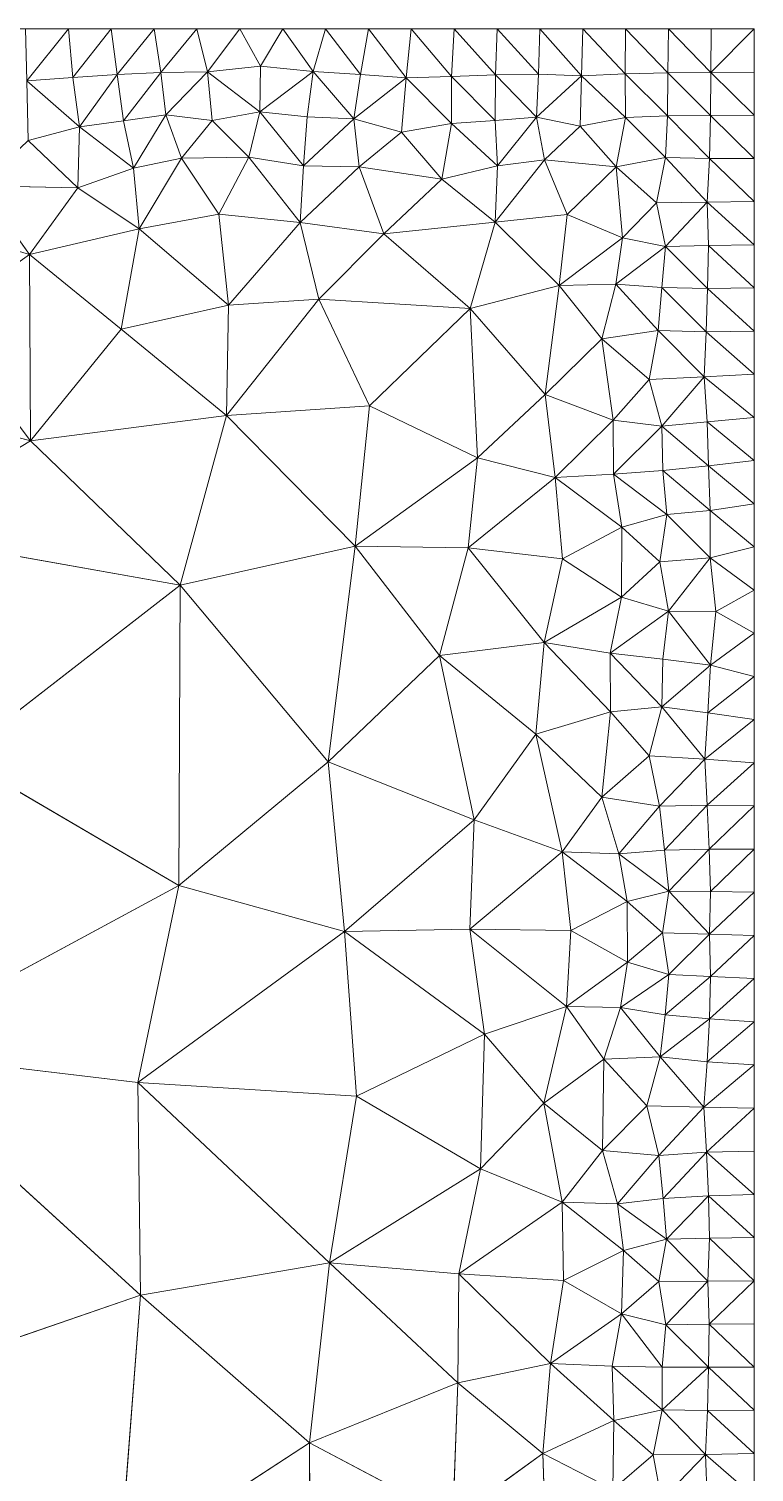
# Model space of a CAD drawing. Header units: metres. Extents: x 0 to 8, y 0 to 4.
# Drawn here: x 7.495 to 8, y 2.994 to 4 of the extents above; entities that cross this region are included whole.
import ezdxf

# ---------------------------------------------------------------- set-up
doc = ezdxf.new("R2010")
doc.units = ezdxf.units.M
doc.header["$MEASUREMENT"] = 0
doc.layers.add('losas-1', color=7, linetype='Continuous', lineweight=0)

msp = doc.modelspace()

# ---------------------------------------------------------------- linework, layer by layer
at = {"layer": 'losas-1'}
for p, q in [((8, 4), (6, 4)), ((7.4935, 3.9639), (7.5224, 4)), ((7.5224, 4), (7.5255, 3.9662)), ((7.5255, 3.9662), (7.5522, 4)), ((7.5522, 4), (7.5562, 3.9681)), ((7.5562, 3.9681), (7.5821, 4)), ((7.5821, 4), (7.5868, 3.9696)), ((7.5868, 3.9696), (7.6119, 4)), ((7.6119, 4), (7.6192, 3.97)), ((7.6192, 3.97), (7.6418, 4)), ((7.6418, 4), (7.6562, 3.974)), ((7.6716, 4), (7.6562, 3.974)), ((7.6716, 4), (7.6929, 3.9702)), ((7.7015, 4), (7.6929, 3.9702)), ((7.7257, 3.9683), (7.7015, 4)), ((7.7313, 4), (7.7257, 3.9683)), ((7.7576, 3.9658), (7.7313, 4)), ((7.7612, 4), (7.7576, 3.9658)), ((7.7893, 3.9669), (7.7612, 4)), ((7.791, 4), (7.7893, 3.9669)), ((7.8198, 3.9679), (7.791, 4)), ((7.8209, 4), (7.8198, 3.9679)), ((7.8497, 3.9684), (7.8209, 4)), ((7.8507, 4), (7.8497, 3.9684)), ((7.8798, 3.9673), (7.8507, 4)), ((7.8806, 4), (7.8798, 3.9673)), ((7.9102, 3.9687), (7.8806, 4)), ((7.9104, 4), (7.9102, 3.9687)), ((7.94, 3.9694), (7.9104, 4)), ((7.9403, 4), (7.94, 3.9694)), ((7.9699, 3.9697), (7.9403, 4)), ((7.9699, 3.9697), (8, 4)), ((7.9701, 4), (7.9699, 3.9697)), ((8, 0), (8, 4)), ((7.6192, 3.97), (7.6562, 3.974)), ((7.6558, 3.9421), (7.6562, 3.974)), ((7.6562, 3.974), (7.6929, 3.9702)), ((7.4935, 3.9639), (7.5255, 3.9662)), ((7.4935, 3.9639), (7.5301, 3.9318)), ((7.5255, 3.9662), (7.5562, 3.9681)), ((7.5301, 3.9318), (7.5255, 3.9662)), ((7.5562, 3.9681), (7.5301, 3.9318)), ((7.5562, 3.9681), (7.5868, 3.9696)), ((7.5608, 3.936), (7.5562, 3.9681)), ((7.5868, 3.9696), (7.5608, 3.936)), ((7.5868, 3.9696), (7.6192, 3.97)), ((7.5903, 3.94), (7.5868, 3.9696)), ((7.6192, 3.97), (7.5903, 3.94)), ((7.6225, 3.9361), (7.6192, 3.97)), ((7.6192, 3.97), (7.6558, 3.9421)), ((7.6929, 3.9702), (7.6558, 3.9421)), ((7.6887, 3.9386), (7.6929, 3.9702)), ((7.6929, 3.9702), (7.7257, 3.9683)), ((7.6929, 3.9702), (7.7212, 3.9373)), ((7.7212, 3.9373), (7.7257, 3.9683)), ((7.7576, 3.9658), (7.7212, 3.9373)), ((7.7257, 3.9683), (7.7576, 3.9658)), ((7.7544, 3.928), (7.7576, 3.9658)), ((7.7576, 3.9658), (7.7893, 3.9669)), ((7.7576, 3.9658), (7.7891, 3.934)), ((7.7891, 3.934), (7.7893, 3.9669)), ((7.7893, 3.9669), (7.8198, 3.9679)), ((7.7893, 3.9669), (7.8196, 3.9362)), ((7.8196, 3.9362), (7.8198, 3.9679)), ((7.8198, 3.9679), (7.8497, 3.9684)), ((7.8198, 3.9679), (7.8484, 3.9385)), ((7.8484, 3.9385), (7.8497, 3.9684)), ((7.8798, 3.9673), (7.8484, 3.9385)), ((7.8497, 3.9684), (7.8798, 3.9673)), ((7.8789, 3.9322), (7.8798, 3.9673)), ((7.8798, 3.9673), (7.9102, 3.9687)), ((7.8798, 3.9673), (7.9105, 3.9382)), ((7.9102, 3.9687), (7.94, 3.9694)), ((7.9105, 3.9382), (7.9102, 3.9687)), ((7.9102, 3.9687), (7.9396, 3.9394)), ((7.9396, 3.9394), (7.94, 3.9694)), ((7.94, 3.9694), (7.9699, 3.9697)), ((7.94, 3.9694), (7.9696, 3.9396)), ((7.9699, 3.9697), (7.9696, 3.9396)), ((8, 3.9699), (7.9699, 3.9697)), ((7.9699, 3.9697), (8, 3.9398)), ((7.6558, 3.9421), (7.6225, 3.9361)), ((7.648, 3.9106), (7.6558, 3.9421)), ((7.6558, 3.9421), (7.686, 3.9045)), ((7.6887, 3.9386), (7.6558, 3.9421)), ((7.5301, 3.9318), (7.4944, 3.9223)), ((7.5301, 3.9318), (7.529, 3.8893)), ((7.5608, 3.936), (7.5301, 3.9318)), ((7.5301, 3.9318), (7.5678, 3.9029)), ((7.5903, 3.94), (7.5608, 3.936)), ((7.5678, 3.9029), (7.5608, 3.936)), ((7.5903, 3.94), (7.5678, 3.9029)), ((7.6012, 3.9099), (7.5903, 3.94)), ((7.6225, 3.9361), (7.5903, 3.94)), ((7.6225, 3.9361), (7.6012, 3.9099)), ((7.648, 3.9106), (7.6225, 3.9361)), ((7.686, 3.9045), (7.6887, 3.9386)), ((7.7212, 3.9373), (7.686, 3.9045)), ((7.7212, 3.9373), (7.6887, 3.9386)), ((7.7248, 3.9039), (7.7212, 3.9373)), ((7.7544, 3.928), (7.7212, 3.9373)), ((7.7891, 3.934), (7.7544, 3.928)), ((7.7891, 3.934), (7.7825, 3.8952)), ((7.8196, 3.9362), (7.7891, 3.934)), ((7.7891, 3.934), (7.8213, 3.9045)), ((7.8484, 3.9385), (7.8196, 3.9362)), ((7.8213, 3.9045), (7.8196, 3.9362)), ((7.8484, 3.9385), (7.8213, 3.9045)), ((7.854, 3.9088), (7.8484, 3.9385)), ((7.8789, 3.9322), (7.8484, 3.9385)), ((7.8789, 3.9322), (7.854, 3.9088)), ((7.9105, 3.9382), (7.8789, 3.9322)), ((7.9039, 3.9039), (7.8789, 3.9322)), ((7.9105, 3.9382), (7.9039, 3.9039)), ((7.9396, 3.9394), (7.9105, 3.9382)), ((7.9105, 3.9382), (7.9382, 3.9103)), ((7.9382, 3.9103), (7.9396, 3.9394)), ((7.9696, 3.9396), (7.9396, 3.9394)), ((7.9396, 3.9394), (7.9688, 3.9097)), ((7.9696, 3.9396), (7.9688, 3.9097)), ((8, 3.9398), (7.9696, 3.9396)), ((7.9696, 3.9396), (8, 3.9098)), ((7.529, 3.8893), (7.4944, 3.9223)), ((7.7544, 3.928), (7.7248, 3.9039)), ((7.7825, 3.8952), (7.7544, 3.928)), ((7.5678, 3.9029), (7.529, 3.8893)), ((7.6012, 3.9099), (7.5678, 3.9029)), ((7.5678, 3.9029), (7.5716, 3.8606)), ((7.6012, 3.9099), (7.5716, 3.8606)), ((7.6012, 3.9099), (7.648, 3.9106)), ((7.6272, 3.8708), (7.6012, 3.9099)), ((7.648, 3.9106), (7.6272, 3.8708)), ((7.6837, 3.865), (7.648, 3.9106)), ((7.686, 3.9045), (7.648, 3.9106)), ((7.6837, 3.865), (7.686, 3.9045)), ((7.7248, 3.9039), (7.6837, 3.865)), ((7.7248, 3.9039), (7.686, 3.9045)), ((7.7421, 3.8572), (7.7248, 3.9039)), ((7.7248, 3.9039), (7.7825, 3.8952)), ((7.8213, 3.9045), (7.7825, 3.8952)), ((7.854, 3.9088), (7.8196, 3.8654)), ((7.8213, 3.9045), (7.8196, 3.8654)), ((7.854, 3.9088), (7.8213, 3.9045)), ((7.8698, 3.8706), (7.854, 3.9088)), ((7.854, 3.9088), (7.9039, 3.9039)), ((7.9039, 3.9039), (7.8698, 3.8706)), ((7.9039, 3.9039), (7.9382, 3.9103)), ((7.9321, 3.8788), (7.9039, 3.9039)), ((7.9039, 3.9039), (7.9083, 3.8543)), ((7.9382, 3.9103), (7.9321, 3.8788)), ((7.9382, 3.9103), (7.9673, 3.8792)), ((7.9688, 3.9097), (7.9382, 3.9103)), ((7.9688, 3.9097), (7.9673, 3.8792)), ((8, 3.9098), (7.9688, 3.9097)), ((7.9688, 3.9097), (8, 3.8797)), ((7.7825, 3.8952), (7.7421, 3.8572)), ((7.8196, 3.8654), (7.7825, 3.8952)), ((7.4952, 3.8427), (7.461, 3.8907)), ((7.461, 3.8907), (7.529, 3.8893)), ((7.529, 3.8893), (7.4952, 3.8427)), ((7.5716, 3.8606), (7.529, 3.8893)), ((7.9321, 3.8788), (7.9083, 3.8543)), ((7.9673, 3.8792), (7.9321, 3.8788)), ((7.9382, 3.8483), (7.9321, 3.8788)), ((7.9673, 3.8792), (7.9382, 3.8483)), ((8, 3.8797), (7.9673, 3.8792)), ((7.9673, 3.8792), (8, 3.8496)), ((7.9673, 3.8792), (7.9683, 3.849)), ((7.4952, 3.8427), (7.4203, 3.865)), ((7.6272, 3.8708), (7.5716, 3.8606)), ((7.6339, 3.8074), (7.6272, 3.8708)), ((7.6837, 3.865), (7.6272, 3.8708)), ((7.6837, 3.865), (7.6339, 3.8074)), ((7.6968, 3.8117), (7.6837, 3.865)), ((7.7421, 3.8572), (7.6837, 3.865)), ((7.8196, 3.8654), (7.7421, 3.8572)), ((7.8196, 3.8654), (7.8022, 3.8051)), ((7.8698, 3.8706), (7.8196, 3.8654)), ((7.8196, 3.8654), (7.8641, 3.8211)), ((7.8641, 3.8211), (7.8698, 3.8706)), ((7.9083, 3.8543), (7.8698, 3.8706)), ((7.5716, 3.8606), (7.4952, 3.8427)), ((7.5716, 3.8606), (7.5592, 3.7908)), ((7.5716, 3.8606), (7.6339, 3.8074)), ((7.7421, 3.8572), (7.6968, 3.8117)), ((7.8022, 3.8051), (7.7421, 3.8572)), ((7.9083, 3.8543), (7.8641, 3.8211)), ((7.9036, 3.8222), (7.9083, 3.8543)), ((7.9382, 3.8483), (7.9083, 3.8543)), ((7.4952, 3.8427), (7.432, 3.7978)), ((7.5592, 3.7908), (7.4952, 3.8427)), ((7.4952, 3.8427), (7.4959, 3.7129)), ((7.9382, 3.8483), (7.9036, 3.8222)), ((7.9357, 3.8197), (7.9382, 3.8483)), ((7.9683, 3.849), (7.9382, 3.8483)), ((7.9382, 3.8483), (7.9676, 3.8192)), ((7.9683, 3.849), (7.9676, 3.8192)), ((8, 3.8496), (7.9683, 3.849)), ((7.9683, 3.849), (8, 3.8195)), ((7.8022, 3.8051), (7.8641, 3.8211)), ((7.8641, 3.8211), (7.8545, 3.7452)), ((7.9036, 3.8222), (7.8641, 3.8211)), ((7.8938, 3.784), (7.8641, 3.8211)), ((7.8938, 3.784), (7.9036, 3.8222)), ((7.9036, 3.8222), (7.9332, 3.7898)), ((7.9357, 3.8197), (7.9036, 3.8222)), ((7.6968, 3.8117), (7.6325, 3.7307)), ((7.6339, 3.8074), (7.6968, 3.8117)), ((7.7321, 3.7374), (7.6968, 3.8117)), ((7.6968, 3.8117), (7.8022, 3.8051)), ((7.9332, 3.7898), (7.9357, 3.8197)), ((7.9357, 3.8197), (7.9665, 3.7889)), ((7.9676, 3.8192), (7.9357, 3.8197)), ((7.9676, 3.8192), (7.9665, 3.7889)), ((8, 3.8195), (7.9676, 3.8192)), ((7.9676, 3.8192), (8, 3.7895)), ((7.5592, 3.7908), (7.6339, 3.8074)), ((7.6339, 3.8074), (7.6325, 3.7307)), ((7.8022, 3.8051), (7.7321, 3.7374)), ((7.8545, 3.7452), (7.8022, 3.8051)), ((7.8022, 3.8051), (7.8072, 3.7012)), ((7.4959, 3.7129), (7.432, 3.7978)), ((7.5592, 3.7908), (7.4959, 3.7129)), ((7.6325, 3.7307), (7.5592, 3.7908)), ((7.8938, 3.784), (7.8545, 3.7452)), ((7.9332, 3.7898), (7.8938, 3.784)), ((7.9268, 3.7557), (7.8938, 3.784)), ((7.8938, 3.784), (7.9019, 3.7275)), ((7.9332, 3.7898), (7.9268, 3.7557)), ((7.9332, 3.7898), (7.9652, 3.7575)), ((7.9665, 3.7889), (7.9332, 3.7898)), ((7.9665, 3.7889), (7.9652, 3.7575)), ((8, 3.7895), (7.9665, 3.7889)), ((7.9665, 3.7889), (8, 3.7594)), ((7.9268, 3.7557), (7.9019, 3.7275)), ((7.9652, 3.7575), (7.9268, 3.7557)), ((7.9356, 3.7232), (7.9268, 3.7557)), ((7.9652, 3.7575), (7.9356, 3.7232)), ((8, 3.7594), (7.9652, 3.7575)), ((7.9652, 3.7575), (8, 3.7293)), ((7.9652, 3.7575), (7.9673, 3.7263)), ((7.4959, 3.7129), (7.3586, 3.7501)), ((7.8545, 3.7452), (7.8072, 3.7012)), ((7.8614, 3.6874), (7.8545, 3.7452)), ((7.9019, 3.7275), (7.8545, 3.7452)), ((7.6325, 3.7307), (7.4959, 3.7129)), ((7.6325, 3.7307), (7.6002, 3.6125)), ((7.7321, 3.7374), (7.6325, 3.7307)), ((7.6325, 3.7307), (7.7222, 3.6395)), ((7.7222, 3.6395), (7.7321, 3.7374)), ((7.8072, 3.7012), (7.7321, 3.7374)), ((7.9019, 3.7275), (7.8614, 3.6874)), ((7.902, 3.6897), (7.9019, 3.7275)), ((7.9356, 3.7232), (7.9019, 3.7275)), ((7.9356, 3.7232), (7.902, 3.6897)), ((7.9673, 3.7263), (7.9356, 3.7232)), ((7.9363, 3.6923), (7.9356, 3.7232)), ((7.9356, 3.7232), (7.9683, 3.6955)), ((8, 3.7293), (7.9673, 3.7263)), ((7.9673, 3.7263), (8, 3.6992)), ((7.9673, 3.7263), (7.9683, 3.6955)), ((7.4959, 3.7129), (7.3915, 3.6495)), ((7.6002, 3.6125), (7.4959, 3.7129)), ((7.8072, 3.7012), (7.7222, 3.6395)), ((7.8009, 3.6385), (7.8072, 3.7012)), ((7.8614, 3.6874), (7.8072, 3.7012)), ((7.9363, 3.6923), (7.902, 3.6897)), ((7.9683, 3.6955), (7.9363, 3.6923)), ((7.9392, 3.6617), (7.9363, 3.6923)), ((7.9363, 3.6923), (7.9693, 3.6644)), ((8, 3.6992), (7.9683, 3.6955)), ((7.9683, 3.6955), (8, 3.6692)), ((7.9683, 3.6955), (7.9693, 3.6644)), ((7.8614, 3.6874), (7.8009, 3.6385)), ((7.902, 3.6897), (7.8614, 3.6874)), ((7.8665, 3.6307), (7.8614, 3.6874)), ((7.9078, 3.6529), (7.8614, 3.6874)), ((7.9078, 3.6529), (7.902, 3.6897)), ((7.902, 3.6897), (7.9392, 3.6617)), ((7.9392, 3.6617), (7.9078, 3.6529)), ((7.9344, 3.6288), (7.9392, 3.6617)), ((7.9693, 3.6644), (7.9392, 3.6617)), ((7.9392, 3.6617), (7.9694, 3.6315)), ((8, 3.6692), (7.9693, 3.6644)), ((7.9693, 3.6644), (8, 3.6391)), ((7.9693, 3.6644), (7.9694, 3.6315)), ((7.9078, 3.6529), (7.8665, 3.6307)), ((7.9078, 3.6529), (7.9075, 3.604)), ((7.9344, 3.6288), (7.9078, 3.6529)), ((7.3915, 3.6495), (7.6002, 3.6125)), ((7.6002, 3.6125), (7.7222, 3.6395)), ((7.7222, 3.6395), (7.7032, 3.4893)), ((7.7809, 3.5635), (7.7222, 3.6395)), ((7.8009, 3.6385), (7.7222, 3.6395)), ((7.7809, 3.5635), (7.8009, 3.6385)), ((7.8009, 3.6385), (7.8538, 3.5725)), ((7.8665, 3.6307), (7.8009, 3.6385)), ((7.8538, 3.5725), (7.8665, 3.6307)), ((7.9075, 3.604), (7.8665, 3.6307)), ((7.9694, 3.6315), (7.9344, 3.6288)), ((7.9694, 3.6315), (7.9403, 3.5944)), ((8, 3.6391), (7.9694, 3.6315)), ((7.9694, 3.6315), (8, 3.609)), ((7.9694, 3.6315), (7.9734, 3.594)), ((7.9344, 3.6288), (7.9075, 3.604)), ((7.9403, 3.5944), (7.9344, 3.6288)), ((7.6002, 3.6125), (7.4461, 3.4929)), ((7.6002, 3.6125), (7.5993, 3.4033)), ((7.7032, 3.4893), (7.6002, 3.6125)), ((7.9075, 3.604), (7.8538, 3.5725)), ((7.8997, 3.5651), (7.9075, 3.604)), ((7.9403, 3.5944), (7.9075, 3.604)), ((8, 3.609), (7.9734, 3.594)), ((7.9403, 3.5944), (7.8997, 3.5651)), ((7.9365, 3.5608), (7.9403, 3.5944)), ((7.9403, 3.5944), (7.9696, 3.5567)), ((7.9734, 3.594), (7.9403, 3.5944)), ((7.9734, 3.594), (7.9696, 3.5567)), ((8, 3.5789), (7.9734, 3.594)), ((7.8538, 3.5725), (7.7809, 3.5635)), ((7.8538, 3.5725), (7.8479, 3.5086)), ((7.8999, 3.5242), (7.8538, 3.5725)), ((7.8997, 3.5651), (7.8538, 3.5725)), ((8, 3.5789), (7.9696, 3.5567)), ((7.7809, 3.5635), (7.7032, 3.4893)), ((7.8479, 3.5086), (7.7809, 3.5635)), ((7.7809, 3.5635), (7.8051, 3.449)), ((7.8999, 3.5242), (7.8997, 3.5651)), ((7.8997, 3.5651), (7.9357, 3.5276)), ((7.9365, 3.5608), (7.8997, 3.5651)), ((7.9357, 3.5276), (7.9365, 3.5608)), ((7.9696, 3.5567), (7.9365, 3.5608)), ((7.9696, 3.5567), (7.9357, 3.5276)), ((7.9696, 3.5567), (7.9678, 3.5235)), ((8, 3.5489), (7.9696, 3.5567)), ((7.9678, 3.5235), (8, 3.5489)), ((7.8999, 3.5242), (7.8479, 3.5086)), ((7.8999, 3.5242), (7.8938, 3.4648)), ((7.9357, 3.5276), (7.8999, 3.5242)), ((7.9268, 3.4935), (7.8999, 3.5242)), ((7.9268, 3.4935), (7.9357, 3.5276)), ((7.9357, 3.5276), (7.9656, 3.4912)), ((7.9678, 3.5235), (7.9357, 3.5276)), ((7.9678, 3.5235), (7.9656, 3.4912)), ((8, 3.5188), (7.9678, 3.5235)), ((7.9656, 3.4912), (8, 3.5188)), ((7.8479, 3.5086), (7.8051, 3.449)), ((7.8664, 3.4266), (7.8479, 3.5086)), ((7.8938, 3.4648), (7.8479, 3.5086)), ((7.5993, 3.4033), (7.4461, 3.4929)), ((7.7032, 3.4893), (7.5993, 3.4033)), ((7.7146, 3.3711), (7.7032, 3.4893)), ((7.8051, 3.449), (7.7032, 3.4893)), ((7.9268, 3.4935), (7.8938, 3.4648)), ((7.934, 3.4584), (7.9268, 3.4935)), ((7.9656, 3.4912), (7.9268, 3.4935)), ((7.9656, 3.4912), (7.934, 3.4584)), ((8, 3.4887), (7.9656, 3.4912)), ((7.9656, 3.4912), (7.9672, 3.4592)), ((7.9672, 3.4592), (8, 3.4887)), ((7.8664, 3.4266), (7.8938, 3.4648)), ((7.9058, 3.4253), (7.8938, 3.4648)), ((7.934, 3.4584), (7.8938, 3.4648)), ((7.9672, 3.4592), (7.934, 3.4584)), ((7.9672, 3.4592), (7.9375, 3.4279)), ((8, 3.4586), (7.9672, 3.4592)), ((7.9672, 3.4592), (7.9686, 3.4286)), ((7.8051, 3.449), (7.7146, 3.3711)), ((7.8051, 3.449), (7.8019, 3.3728)), ((7.8664, 3.4266), (7.8051, 3.449)), ((7.934, 3.4584), (7.9058, 3.4253)), ((7.9375, 3.4279), (7.934, 3.4584)), ((7.9686, 3.4286), (8, 3.4586)), ((7.8664, 3.4266), (7.8019, 3.3728)), ((7.8723, 3.3719), (7.8664, 3.4266)), ((7.9115, 3.392), (7.8664, 3.4266)), ((7.9058, 3.4253), (7.8664, 3.4266)), ((7.9375, 3.4279), (7.9058, 3.4253)), ((7.9115, 3.392), (7.9058, 3.4253)), ((7.9058, 3.4253), (7.9406, 3.3993)), ((7.9686, 3.4286), (7.9375, 3.4279)), ((7.9406, 3.3993), (7.9375, 3.4279)), ((7.9686, 3.4286), (7.9406, 3.3993)), ((8, 3.4286), (7.9686, 3.4286)), ((7.9686, 3.4286), (7.9696, 3.3989)), ((7.9696, 3.3989), (8, 3.4286)), ((7.5993, 3.4033), (7.386, 3.2881)), ((7.5993, 3.4033), (7.5707, 3.2659)), ((7.7146, 3.3711), (7.5993, 3.4033)), ((7.9406, 3.3993), (7.9115, 3.392)), ((7.9361, 3.3702), (7.9406, 3.3993)), ((7.9406, 3.3993), (7.9689, 3.3693)), ((7.9696, 3.3989), (7.9406, 3.3993)), ((7.9696, 3.3989), (7.9689, 3.3693)), ((8, 3.3985), (7.9696, 3.3989)), ((7.9115, 3.392), (7.8723, 3.3719)), ((7.9361, 3.3702), (7.9115, 3.392)), ((7.9115, 3.392), (7.9118, 3.3498)), ((7.9689, 3.3693), (8, 3.3985)), ((7.7146, 3.3711), (7.5707, 3.2659)), ((7.8019, 3.3728), (7.7146, 3.3711)), ((7.7231, 3.2565), (7.7146, 3.3711)), ((7.8121, 3.2997), (7.7146, 3.3711)), ((7.8019, 3.3728), (7.8692, 3.3189)), ((7.8723, 3.3719), (7.8019, 3.3728)), ((7.8019, 3.3728), (7.8121, 3.2997)), ((7.8692, 3.3189), (7.8723, 3.3719)), ((7.9118, 3.3498), (7.8723, 3.3719)), ((7.9361, 3.3702), (7.9118, 3.3498)), ((7.9407, 3.3411), (7.9361, 3.3702)), ((7.9689, 3.3693), (7.9361, 3.3702)), ((7.9689, 3.3693), (7.9407, 3.3411)), ((8, 3.3684), (7.9689, 3.3693)), ((7.9689, 3.3693), (7.9697, 3.3397)), ((7.9697, 3.3397), (8, 3.3684)), ((7.9118, 3.3498), (7.8692, 3.3189)), ((7.907, 3.3182), (7.9118, 3.3498)), ((7.9407, 3.3411), (7.9118, 3.3498)), ((7.9407, 3.3411), (7.907, 3.3182)), ((7.938, 3.3132), (7.9407, 3.3411)), ((7.9697, 3.3397), (7.938, 3.3132)), ((7.9697, 3.3397), (7.9407, 3.3411)), ((7.9697, 3.3397), (7.9688, 3.3103)), ((7.9688, 3.3103), (8, 3.3383)), ((8, 3.3383), (7.9697, 3.3397)), ((7.8121, 3.2997), (7.8692, 3.3189)), ((7.8692, 3.3189), (7.8535, 3.2515)), ((7.8954, 3.2821), (7.8692, 3.3189)), ((7.907, 3.3182), (7.8692, 3.3189)), ((7.907, 3.3182), (7.8954, 3.2821)), ((7.907, 3.3182), (7.9345, 3.2838)), ((7.938, 3.3132), (7.907, 3.3182)), ((7.9345, 3.2838), (7.938, 3.3132)), ((7.9688, 3.3103), (7.9345, 3.2838)), ((7.9688, 3.3103), (7.938, 3.3132)), ((7.9688, 3.3103), (7.9672, 3.2803)), ((7.9672, 3.2803), (8, 3.3083)), ((8, 3.3083), (7.9688, 3.3103)), ((7.8121, 3.2997), (7.7231, 3.2565)), ((7.8121, 3.2997), (7.8095, 3.2057)), ((7.8535, 3.2515), (7.8121, 3.2997)), ((7.5725, 3.1178), (7.386, 3.2881)), ((7.5707, 3.2659), (7.386, 3.2881)), ((7.8954, 3.2821), (7.8535, 3.2515)), ((7.8954, 3.2821), (7.8943, 3.2185)), ((7.8954, 3.2821), (7.9345, 3.2838)), ((7.9253, 3.2497), (7.8954, 3.2821)), ((7.9345, 3.2838), (7.9253, 3.2497)), ((7.9345, 3.2838), (7.965, 3.2488)), ((7.9672, 3.2803), (7.9345, 3.2838)), ((7.9672, 3.2803), (7.965, 3.2488)), ((7.965, 3.2488), (8, 3.2782)), ((8, 3.2782), (7.9672, 3.2803)), ((7.5707, 3.2659), (7.7042, 3.1404)), ((7.7231, 3.2565), (7.5707, 3.2659)), ((7.5707, 3.2659), (7.5725, 3.1178)), ((7.7042, 3.1404), (7.7231, 3.2565)), ((7.8095, 3.2057), (7.7231, 3.2565)), ((7.8535, 3.2515), (7.8095, 3.2057)), ((7.8663, 3.1826), (7.8535, 3.2515)), ((7.8943, 3.2185), (7.8535, 3.2515)), ((7.9253, 3.2497), (7.8943, 3.2185)), ((7.965, 3.2488), (7.9253, 3.2497)), ((7.9253, 3.2497), (7.9337, 3.2151)), ((7.965, 3.2488), (7.9337, 3.2151)), ((7.9668, 3.2173), (7.965, 3.2488)), ((8, 3.2481), (7.965, 3.2488)), ((7.9668, 3.2173), (8, 3.2481)), ((7.8663, 3.1826), (7.8943, 3.2185)), ((7.9337, 3.2151), (7.8943, 3.2185)), ((7.8943, 3.2185), (7.9049, 3.1814)), ((8, 3.218), (7.9668, 3.2173)), ((7.9337, 3.2151), (7.9049, 3.1814)), ((7.9668, 3.2173), (7.9337, 3.2151)), ((7.9367, 3.1852), (7.9337, 3.2151)), ((7.9668, 3.2173), (7.9367, 3.1852)), ((7.9682, 3.187), (7.9668, 3.2173)), ((7.9668, 3.2173), (8, 3.188)), ((7.8095, 3.2057), (7.7042, 3.1404)), ((7.8095, 3.2057), (7.7943, 3.1327)), ((7.8663, 3.1826), (7.8095, 3.2057)), ((8, 3.188), (7.9682, 3.187)), ((7.8663, 3.1826), (7.7943, 3.1327)), ((7.8672, 3.1279), (7.8663, 3.1826)), ((7.9089, 3.149), (7.8663, 3.1826)), ((7.9049, 3.1814), (7.8663, 3.1826)), ((7.9367, 3.1852), (7.9049, 3.1814)), ((7.9049, 3.1814), (7.939, 3.1569)), ((7.9049, 3.1814), (7.9089, 3.149)), ((7.9682, 3.187), (7.9367, 3.1852)), ((7.939, 3.1569), (7.9367, 3.1852)), ((7.9682, 3.187), (7.939, 3.1569)), ((7.9688, 3.1574), (7.9682, 3.187)), ((7.9682, 3.187), (8, 3.1579)), ((7.939, 3.1569), (7.9688, 3.1574)), ((7.9688, 3.1574), (7.9678, 3.1275)), ((8, 3.1579), (7.9688, 3.1574)), ((7.9688, 3.1574), (8, 3.1278)), ((7.9089, 3.149), (7.8672, 3.1279)), ((7.9089, 3.149), (7.9077, 3.1048)), ((7.9089, 3.149), (7.939, 3.1569)), ((7.9337, 3.1272), (7.9089, 3.149)), ((7.9337, 3.1272), (7.939, 3.1569)), ((7.939, 3.1569), (7.9678, 3.1275)), ((7.5725, 3.1178), (7.7042, 3.1404)), ((7.7042, 3.1404), (7.6904, 3.015)), ((7.7937, 3.0567), (7.7042, 3.1404)), ((7.7943, 3.1327), (7.7042, 3.1404)), ((7.7943, 3.1327), (7.7937, 3.0567)), ((7.7943, 3.1327), (7.8582, 3.0702)), ((7.8672, 3.1279), (7.7943, 3.1327)), ((7.8582, 3.0702), (7.8672, 3.1279)), ((7.9077, 3.1048), (7.8672, 3.1279)), ((7.9337, 3.1272), (7.9077, 3.1048)), ((7.9678, 3.1275), (7.9337, 3.1272)), ((7.9385, 3.0971), (7.9337, 3.1272)), ((7.9678, 3.1275), (7.9385, 3.0971)), ((8, 3.1278), (7.9678, 3.1275)), ((7.9678, 3.1275), (7.9686, 3.0975)), ((7.9686, 3.0975), (8, 3.1278)), ((7.5725, 3.1178), (7.3654, 3.0463)), ((7.5725, 3.1178), (7.5581, 2.9287)), ((7.6904, 3.015), (7.5725, 3.1178)), ((7.9077, 3.1048), (7.8582, 3.0702)), ((7.9077, 3.1048), (7.9011, 3.0683)), ((7.9077, 3.1048), (7.936, 3.0677)), ((7.9385, 3.0971), (7.9077, 3.1048)), ((7.936, 3.0677), (7.9385, 3.0971)), ((7.9686, 3.0975), (7.9385, 3.0971)), ((7.9385, 3.0971), (7.9681, 3.0676)), ((7.9686, 3.0975), (7.9681, 3.0676)), ((8, 3.0977), (7.9686, 3.0975)), ((7.9686, 3.0975), (8, 3.0677)), ((7.7937, 3.0567), (7.8582, 3.0702)), ((7.8582, 3.0702), (7.8528, 3.0075)), ((7.9023, 3.0305), (7.8582, 3.0702)), ((7.9011, 3.0683), (7.8582, 3.0702)), ((7.9011, 3.0683), (7.936, 3.0677)), ((7.9023, 3.0305), (7.9011, 3.0683)), ((7.9011, 3.0683), (7.936, 3.0379)), ((7.936, 3.0379), (7.936, 3.0677)), ((7.9681, 3.0676), (7.936, 3.0677)), ((7.9681, 3.0676), (7.936, 3.0379)), ((7.9681, 3.0676), (7.9676, 3.0374)), ((8, 3.0677), (7.9681, 3.0676)), ((7.9681, 3.0676), (8, 3.0376)), ((7.7937, 3.0567), (7.6904, 3.015)), ((7.7937, 3.0567), (7.7901, 2.9621)), ((7.8528, 3.0075), (7.7937, 3.0567)), ((7.936, 3.0379), (7.9023, 3.0305)), ((7.936, 3.0379), (7.9296, 3.0065)), ((7.936, 3.0379), (7.9662, 3.0068)), ((7.9676, 3.0374), (7.936, 3.0379)), ((7.9676, 3.0374), (7.9662, 3.0068)), ((8, 3.0376), (7.9676, 3.0374)), ((7.9676, 3.0374), (8, 3.0075)), ((7.9023, 3.0305), (7.8528, 3.0075)), ((7.9023, 3.0305), (7.9016, 2.9825)), ((7.9296, 3.0065), (7.9023, 3.0305)), ((7.6904, 3.015), (7.5581, 2.9287)), ((7.6905, 2.8855), (7.6904, 3.015)), ((7.7901, 2.9621), (7.6904, 3.015)), ((7.8528, 3.0075), (7.7901, 2.9621)), ((7.8548, 2.9433), (7.8528, 3.0075)), ((7.9016, 2.9825), (7.8528, 3.0075)), ((7.9662, 3.0068), (7.9296, 3.0065)), ((7.9662, 3.0068), (7.9355, 2.9749)), ((8, 3.0075), (7.9662, 3.0068)), ((7.9662, 3.0068), (8, 2.9774)), ((7.9662, 3.0068), (7.9674, 2.9761)), ((7.9296, 3.0065), (7.9016, 2.9825)), ((7.9355, 2.9749), (7.9296, 3.0065))]:
    msp.add_line(p, q, dxfattribs=at)
for points, invisible_edges in [([(7.5224, 4), (7.4925, 4), (7.4935, 3.9639)], 1), ([(7.5522, 4), (7.5224, 4), (7.5255, 3.9662)], 1), ([(7.5821, 4), (7.5522, 4), (7.5562, 3.9681)], 1), ([(7.6119, 4), (7.5821, 4), (7.5868, 3.9696)], 1), ([(7.6192, 3.97), (7.6418, 4), (7.6119, 4)], 2), ([(7.6716, 4), (7.6418, 4), (7.6562, 3.974)], 1), ([(7.6929, 3.9702), (7.7015, 4), (7.6716, 4)], 2), ([(7.7313, 4), (7.7015, 4), (7.7257, 3.9683)], 1), ([(7.7612, 4), (7.7313, 4), (7.7576, 3.9658)], 1), ([(7.791, 4), (7.7612, 4), (7.7893, 3.9669)], 1), ([(7.8209, 4), (7.791, 4), (7.8198, 3.9679)], 1), ([(7.8507, 4), (7.8209, 4), (7.8497, 3.9684)], 1), ([(7.8806, 4), (7.8507, 4), (7.8798, 3.9673)], 1), ([(7.9104, 4), (7.8806, 4), (7.9102, 3.9687)], 1), ([(7.9403, 4), (7.9104, 4), (7.94, 3.9694)], 1), ([(7.9701, 4), (7.9403, 4), (7.9699, 3.9697)], 1), ([(7.9699, 3.9697), (8, 4), (7.9701, 4)], 2), ([(8, 3.9699), (8, 4), (7.9699, 3.9697)], 1), ([(8, 3.9398), (8, 3.9699), (7.9699, 3.9697)], 1), ([(8, 3.9098), (8, 3.9398), (7.9696, 3.9396)], 1), ([(8, 3.8797), (8, 3.9098), (7.9688, 3.9097)], 1), ([(8, 3.8496), (8, 3.8797), (7.9673, 3.8792)], 1), ([(8, 3.8195), (8, 3.8496), (7.9683, 3.849)], 1), ([(8, 3.7895), (8, 3.8195), (7.9676, 3.8192)], 1), ([(8, 3.7594), (8, 3.7895), (7.9665, 3.7889)], 1), ([(8, 3.7293), (8, 3.7594), (7.9652, 3.7575)], 1), ([(8, 3.6992), (8, 3.7293), (7.9673, 3.7263)], 1), ([(8, 3.6692), (8, 3.6992), (7.9683, 3.6955)], 1), ([(8, 3.6391), (8, 3.6692), (7.9693, 3.6644)], 1), ([(7.9694, 3.6315), (8, 3.609), (8, 3.6391)], 2), ([(8, 3.5789), (8, 3.609), (7.9734, 3.594)], 1), ([(7.9696, 3.5567), (8, 3.5489), (8, 3.5789)], 2), ([(8, 3.5188), (8, 3.5489), (7.9678, 3.5235)], 1), ([(8, 3.4887), (8, 3.5188), (7.9656, 3.4912)], 1), ([(8, 3.4586), (8, 3.4887), (7.9672, 3.4592)], 1), ([(8, 3.4286), (8, 3.4586), (7.9686, 3.4286)], 1), ([(8, 3.3985), (8, 3.4286), (7.9696, 3.3989)], 1), ([(8, 3.3684), (8, 3.3985), (7.9689, 3.3693)], 1), ([(8, 3.3383), (8, 3.3684), (7.9697, 3.3397)], 1), ([(8, 3.3083), (8, 3.3383), (7.9688, 3.3103)], 1), ([(8, 3.2782), (8, 3.3083), (7.9672, 3.2803)], 1), ([(8, 3.2481), (8, 3.2782), (7.965, 3.2488)], 1), ([(8, 3.218), (8, 3.2481), (7.9668, 3.2173)], 1), ([(8, 3.188), (8, 3.218), (7.9668, 3.2173)], 1), ([(8, 3.1579), (8, 3.188), (7.9682, 3.187)], 1), ([(8, 3.1278), (8, 3.1579), (7.9688, 3.1574)], 1), ([(8, 3.0977), (8, 3.1278), (7.9686, 3.0975)], 1), ([(8, 3.0677), (8, 3.0977), (7.9686, 3.0975)], 1), ([(8, 3.0376), (8, 3.0677), (7.9681, 3.0676)], 1), ([(8, 3.0075), (8, 3.0376), (7.9676, 3.0374)], 1), ([(8, 2.9774), (8, 3.0075), (7.9662, 3.0068)], 1)]:
    msp.add_3dface(points, dxfattribs=dict(at, invisible_edges=invisible_edges))
for points in [[(7.5224, 4), (7.4935, 3.9639), (7.5255, 3.9662)], [(7.5522, 4), (7.5255, 3.9662), (7.5562, 3.9681)], [(7.5821, 4), (7.5562, 3.9681), (7.5868, 3.9696)], [(7.6119, 4), (7.5868, 3.9696), (7.6192, 3.97)], [(7.6562, 3.974), (7.6418, 4), (7.6192, 3.97)], [(7.6929, 3.9702), (7.6716, 4), (7.6562, 3.974)], [(7.7257, 3.9683), (7.7015, 4), (7.6929, 3.9702)], [(7.7576, 3.9658), (7.7313, 4), (7.7257, 3.9683)], [(7.7893, 3.9669), (7.7612, 4), (7.7576, 3.9658)], [(7.8198, 3.9679), (7.791, 4), (7.7893, 3.9669)], [(7.8497, 3.9684), (7.8209, 4), (7.8198, 3.9679)], [(7.8798, 3.9673), (7.8507, 4), (7.8497, 3.9684)], [(7.9102, 3.9687), (7.8806, 4), (7.8798, 3.9673)], [(7.94, 3.9694), (7.9104, 4), (7.9102, 3.9687)], [(7.9699, 3.9697), (7.9403, 4), (7.94, 3.9694)], [(7.6192, 3.97), (7.6558, 3.9421), (7.6562, 3.974)], [(7.6558, 3.9421), (7.6929, 3.9702), (7.6562, 3.974)], [(7.4935, 3.9639), (7.5301, 3.9318), (7.5255, 3.9662)], [(7.4944, 3.9223), (7.5301, 3.9318), (7.4935, 3.9639)], [(7.5301, 3.9318), (7.5562, 3.9681), (7.5255, 3.9662)], [(7.5301, 3.9318), (7.5608, 3.936), (7.5562, 3.9681)], [(7.5608, 3.936), (7.5868, 3.9696), (7.5562, 3.9681)], [(7.5608, 3.936), (7.5903, 3.94), (7.5868, 3.9696)], [(7.5903, 3.94), (7.6192, 3.97), (7.5868, 3.9696)], [(7.5903, 3.94), (7.6225, 3.9361), (7.6192, 3.97)], [(7.6225, 3.9361), (7.6558, 3.9421), (7.6192, 3.97)], [(7.6558, 3.9421), (7.6887, 3.9386), (7.6929, 3.9702)], [(7.6887, 3.9386), (7.7212, 3.9373), (7.6929, 3.9702)], [(7.6929, 3.9702), (7.7212, 3.9373), (7.7257, 3.9683)], [(7.7212, 3.9373), (7.7576, 3.9658), (7.7257, 3.9683)], [(7.7212, 3.9373), (7.7544, 3.928), (7.7576, 3.9658)], [(7.7544, 3.928), (7.7891, 3.934), (7.7576, 3.9658)], [(7.7576, 3.9658), (7.7891, 3.934), (7.7893, 3.9669)], [(7.7891, 3.934), (7.8196, 3.9362), (7.7893, 3.9669)], [(7.7893, 3.9669), (7.8196, 3.9362), (7.8198, 3.9679)], [(7.8196, 3.9362), (7.8484, 3.9385), (7.8198, 3.9679)], [(7.8198, 3.9679), (7.8484, 3.9385), (7.8497, 3.9684)], [(7.8484, 3.9385), (7.8798, 3.9673), (7.8497, 3.9684)], [(7.8484, 3.9385), (7.8789, 3.9322), (7.8798, 3.9673)], [(7.8789, 3.9322), (7.9105, 3.9382), (7.8798, 3.9673)], [(7.8798, 3.9673), (7.9105, 3.9382), (7.9102, 3.9687)], [(7.9102, 3.9687), (7.9396, 3.9394), (7.94, 3.9694)], [(7.9105, 3.9382), (7.9396, 3.9394), (7.9102, 3.9687)], [(7.9396, 3.9394), (7.9696, 3.9396), (7.94, 3.9694)], [(7.94, 3.9694), (7.9696, 3.9396), (7.9699, 3.9697)], [(8, 3.9398), (7.9699, 3.9697), (7.9696, 3.9396)], [(7.648, 3.9106), (7.6558, 3.9421), (7.6225, 3.9361)], [(7.648, 3.9106), (7.686, 3.9045), (7.6558, 3.9421)], [(7.6558, 3.9421), (7.686, 3.9045), (7.6887, 3.9386)], [(7.529, 3.8893), (7.5301, 3.9318), (7.4944, 3.9223)], [(7.529, 3.8893), (7.5678, 3.9029), (7.5301, 3.9318)], [(7.5301, 3.9318), (7.5678, 3.9029), (7.5608, 3.936)], [(7.5678, 3.9029), (7.5903, 3.94), (7.5608, 3.936)], [(7.5678, 3.9029), (7.6012, 3.9099), (7.5903, 3.94)], [(7.6012, 3.9099), (7.6225, 3.9361), (7.5903, 3.94)], [(7.6012, 3.9099), (7.648, 3.9106), (7.6225, 3.9361)], [(7.686, 3.9045), (7.7212, 3.9373), (7.6887, 3.9386)], [(7.686, 3.9045), (7.7248, 3.9039), (7.7212, 3.9373)], [(7.7248, 3.9039), (7.7544, 3.928), (7.7212, 3.9373)], [(7.7825, 3.8952), (7.7891, 3.934), (7.7544, 3.928)], [(7.7825, 3.8952), (7.8213, 3.9045), (7.7891, 3.934)], [(7.7891, 3.934), (7.8213, 3.9045), (7.8196, 3.9362)], [(7.8213, 3.9045), (7.8484, 3.9385), (7.8196, 3.9362)], [(7.8213, 3.9045), (7.854, 3.9088), (7.8484, 3.9385)], [(7.854, 3.9088), (7.8789, 3.9322), (7.8484, 3.9385)], [(7.854, 3.9088), (7.9039, 3.9039), (7.8789, 3.9322)], [(7.9039, 3.9039), (7.9105, 3.9382), (7.8789, 3.9322)], [(7.9039, 3.9039), (7.9382, 3.9103), (7.9105, 3.9382)], [(7.9105, 3.9382), (7.9382, 3.9103), (7.9396, 3.9394)], [(7.9382, 3.9103), (7.9688, 3.9097), (7.9396, 3.9394)], [(7.9396, 3.9394), (7.9688, 3.9097), (7.9696, 3.9396)], [(8, 3.9098), (7.9696, 3.9396), (7.9688, 3.9097)], [(7.461, 3.8907), (7.529, 3.8893), (7.4944, 3.9223)], [(7.7248, 3.9039), (7.7825, 3.8952), (7.7544, 3.928)], [(7.5716, 3.8606), (7.5678, 3.9029), (7.529, 3.8893)], [(7.5678, 3.9029), (7.5716, 3.8606), (7.6012, 3.9099)], [(7.6012, 3.9099), (7.5716, 3.8606), (7.6272, 3.8708)], [(7.6272, 3.8708), (7.648, 3.9106), (7.6012, 3.9099)], [(7.648, 3.9106), (7.6272, 3.8708), (7.6837, 3.865)], [(7.648, 3.9106), (7.6837, 3.865), (7.686, 3.9045)], [(7.686, 3.9045), (7.6837, 3.865), (7.7248, 3.9039)], [(7.7248, 3.9039), (7.6837, 3.865), (7.7421, 3.8572)], [(7.7421, 3.8572), (7.7825, 3.8952), (7.7248, 3.9039)], [(7.8196, 3.8654), (7.8213, 3.9045), (7.7825, 3.8952)], [(7.854, 3.9088), (7.8196, 3.8654), (7.8698, 3.8706)], [(7.8213, 3.9045), (7.8196, 3.8654), (7.854, 3.9088)], [(7.8698, 3.8706), (7.9039, 3.9039), (7.854, 3.9088)], [(7.9083, 3.8543), (7.9039, 3.9039), (7.8698, 3.8706)], [(7.9321, 3.8788), (7.9382, 3.9103), (7.9039, 3.9039)], [(7.9083, 3.8543), (7.9321, 3.8788), (7.9039, 3.9039)], [(7.9321, 3.8788), (7.9673, 3.8792), (7.9382, 3.9103)], [(7.9382, 3.9103), (7.9673, 3.8792), (7.9688, 3.9097)], [(8, 3.8797), (7.9688, 3.9097), (7.9673, 3.8792)], [(7.7421, 3.8572), (7.8196, 3.8654), (7.7825, 3.8952)], [(7.4203, 3.865), (7.4952, 3.8427), (7.461, 3.8907)], [(7.4952, 3.8427), (7.529, 3.8893), (7.461, 3.8907)], [(7.4952, 3.8427), (7.5716, 3.8606), (7.529, 3.8893)], [(7.9083, 3.8543), (7.9382, 3.8483), (7.9321, 3.8788)], [(7.9382, 3.8483), (7.9673, 3.8792), (7.9321, 3.8788)], [(7.9382, 3.8483), (7.9683, 3.849), (7.9673, 3.8792)], [(8, 3.8496), (7.9673, 3.8792), (7.9683, 3.849)], [(7.4203, 3.865), (7.432, 3.7978), (7.4952, 3.8427)], [(7.5716, 3.8606), (7.6339, 3.8074), (7.6272, 3.8708)], [(7.6339, 3.8074), (7.6837, 3.865), (7.6272, 3.8708)], [(7.6339, 3.8074), (7.6968, 3.8117), (7.6837, 3.865)], [(7.6968, 3.8117), (7.7421, 3.8572), (7.6837, 3.865)], [(7.7421, 3.8572), (7.8022, 3.8051), (7.8196, 3.8654)], [(7.8022, 3.8051), (7.8641, 3.8211), (7.8196, 3.8654)], [(7.8196, 3.8654), (7.8641, 3.8211), (7.8698, 3.8706)], [(7.8698, 3.8706), (7.8641, 3.8211), (7.9083, 3.8543)], [(7.4952, 3.8427), (7.5592, 3.7908), (7.5716, 3.8606)], [(7.5592, 3.7908), (7.6339, 3.8074), (7.5716, 3.8606)], [(7.6968, 3.8117), (7.8022, 3.8051), (7.7421, 3.8572)], [(7.9083, 3.8543), (7.8641, 3.8211), (7.9036, 3.8222)], [(7.9036, 3.8222), (7.9382, 3.8483), (7.9083, 3.8543)], [(7.4959, 3.7129), (7.4952, 3.8427), (7.432, 3.7978)], [(7.4959, 3.7129), (7.5592, 3.7908), (7.4952, 3.8427)], [(7.9036, 3.8222), (7.9357, 3.8197), (7.9382, 3.8483)], [(7.9357, 3.8197), (7.9676, 3.8192), (7.9382, 3.8483)], [(7.9382, 3.8483), (7.9676, 3.8192), (7.9683, 3.849)], [(8, 3.8195), (7.9683, 3.849), (7.9676, 3.8192)], [(7.8545, 3.7452), (7.8641, 3.8211), (7.8022, 3.8051)], [(7.8545, 3.7452), (7.8938, 3.784), (7.8641, 3.8211)], [(7.8938, 3.784), (7.9036, 3.8222), (7.8641, 3.8211)], [(7.8938, 3.784), (7.9332, 3.7898), (7.9036, 3.8222)], [(7.9036, 3.8222), (7.9332, 3.7898), (7.9357, 3.8197)], [(7.6325, 3.7307), (7.7321, 3.7374), (7.6968, 3.8117)], [(7.6325, 3.7307), (7.6968, 3.8117), (7.6339, 3.8074)], [(7.7321, 3.7374), (7.8022, 3.8051), (7.6968, 3.8117)], [(7.9332, 3.7898), (7.9665, 3.7889), (7.9357, 3.8197)], [(7.9357, 3.8197), (7.9665, 3.7889), (7.9676, 3.8192)], [(8, 3.7895), (7.9676, 3.8192), (7.9665, 3.7889)], [(7.6325, 3.7307), (7.6339, 3.8074), (7.5592, 3.7908)], [(7.8072, 3.7012), (7.8022, 3.8051), (7.7321, 3.7374)], [(7.8072, 3.7012), (7.8545, 3.7452), (7.8022, 3.8051)], [(7.3586, 3.7501), (7.4959, 3.7129), (7.432, 3.7978)], [(7.4959, 3.7129), (7.6325, 3.7307), (7.5592, 3.7908)], [(7.9019, 3.7275), (7.8938, 3.784), (7.8545, 3.7452)], [(7.9268, 3.7557), (7.9332, 3.7898), (7.8938, 3.784)], [(7.9019, 3.7275), (7.9268, 3.7557), (7.8938, 3.784)], [(7.9268, 3.7557), (7.9652, 3.7575), (7.9332, 3.7898)], [(7.9332, 3.7898), (7.9652, 3.7575), (7.9665, 3.7889)], [(8, 3.7594), (7.9665, 3.7889), (7.9652, 3.7575)], [(7.9019, 3.7275), (7.9356, 3.7232), (7.9268, 3.7557)], [(7.9356, 3.7232), (7.9652, 3.7575), (7.9268, 3.7557)], [(7.9356, 3.7232), (7.9673, 3.7263), (7.9652, 3.7575)], [(8, 3.7293), (7.9652, 3.7575), (7.9673, 3.7263)], [(7.3586, 3.7501), (7.3915, 3.6495), (7.4959, 3.7129)], [(7.8072, 3.7012), (7.8614, 3.6874), (7.8545, 3.7452)], [(7.8545, 3.7452), (7.8614, 3.6874), (7.9019, 3.7275)], [(7.4959, 3.7129), (7.6002, 3.6125), (7.6325, 3.7307)], [(7.6002, 3.6125), (7.7222, 3.6395), (7.6325, 3.7307)], [(7.6325, 3.7307), (7.7222, 3.6395), (7.7321, 3.7374)], [(7.7321, 3.7374), (7.7222, 3.6395), (7.8072, 3.7012)], [(7.9019, 3.7275), (7.8614, 3.6874), (7.902, 3.6897)], [(7.902, 3.6897), (7.9356, 3.7232), (7.9019, 3.7275)], [(7.902, 3.6897), (7.9363, 3.6923), (7.9356, 3.7232)], [(7.9356, 3.7232), (7.9683, 3.6955), (7.9673, 3.7263)], [(7.9363, 3.6923), (7.9683, 3.6955), (7.9356, 3.7232)], [(8, 3.6992), (7.9673, 3.7263), (7.9683, 3.6955)], [(7.3915, 3.6495), (7.6002, 3.6125), (7.4959, 3.7129)], [(7.8072, 3.7012), (7.7222, 3.6395), (7.8009, 3.6385)], [(7.8009, 3.6385), (7.8614, 3.6874), (7.8072, 3.7012)], [(7.902, 3.6897), (7.9392, 3.6617), (7.9363, 3.6923)], [(7.9363, 3.6923), (7.9693, 3.6644), (7.9683, 3.6955)], [(7.9392, 3.6617), (7.9693, 3.6644), (7.9363, 3.6923)], [(8, 3.6692), (7.9683, 3.6955), (7.9693, 3.6644)], [(7.8009, 3.6385), (7.8665, 3.6307), (7.8614, 3.6874)], [(7.8614, 3.6874), (7.9078, 3.6529), (7.902, 3.6897)], [(7.8614, 3.6874), (7.8665, 3.6307), (7.9078, 3.6529)], [(7.9078, 3.6529), (7.9392, 3.6617), (7.902, 3.6897)], [(7.9344, 3.6288), (7.9392, 3.6617), (7.9078, 3.6529)], [(7.9344, 3.6288), (7.9694, 3.6315), (7.9392, 3.6617)], [(7.9392, 3.6617), (7.9694, 3.6315), (7.9693, 3.6644)], [(8, 3.6391), (7.9693, 3.6644), (7.9694, 3.6315)], [(7.9075, 3.604), (7.9078, 3.6529), (7.8665, 3.6307)], [(7.9075, 3.604), (7.9344, 3.6288), (7.9078, 3.6529)], [(7.4461, 3.4929), (7.6002, 3.6125), (7.3915, 3.6495)], [(7.6002, 3.6125), (7.7032, 3.4893), (7.7222, 3.6395)], [(7.7222, 3.6395), (7.7032, 3.4893), (7.7809, 3.5635)], [(7.7809, 3.5635), (7.8009, 3.6385), (7.7222, 3.6395)], [(7.7809, 3.5635), (7.8538, 3.5725), (7.8009, 3.6385)], [(7.8009, 3.6385), (7.8538, 3.5725), (7.8665, 3.6307)], [(7.8665, 3.6307), (7.8538, 3.5725), (7.9075, 3.604)], [(7.9403, 3.5944), (7.9694, 3.6315), (7.9344, 3.6288)], [(7.9403, 3.5944), (7.9734, 3.594), (7.9694, 3.6315)], [(7.9734, 3.594), (8, 3.609), (7.9694, 3.6315)], [(7.9075, 3.604), (7.9403, 3.5944), (7.9344, 3.6288)], [(7.5993, 3.4033), (7.6002, 3.6125), (7.4461, 3.4929)], [(7.5993, 3.4033), (7.7032, 3.4893), (7.6002, 3.6125)], [(7.9075, 3.604), (7.8538, 3.5725), (7.8997, 3.5651)], [(7.8997, 3.5651), (7.9403, 3.5944), (7.9075, 3.604)], [(7.8997, 3.5651), (7.9365, 3.5608), (7.9403, 3.5944)], [(7.9365, 3.5608), (7.9696, 3.5567), (7.9403, 3.5944)], [(7.9403, 3.5944), (7.9696, 3.5567), (7.9734, 3.594)], [(7.9696, 3.5567), (8, 3.5789), (7.9734, 3.594)], [(7.8479, 3.5086), (7.8538, 3.5725), (7.7809, 3.5635)], [(7.8538, 3.5725), (7.8479, 3.5086), (7.8999, 3.5242)], [(7.8538, 3.5725), (7.8999, 3.5242), (7.8997, 3.5651)], [(7.8051, 3.449), (7.7809, 3.5635), (7.7032, 3.4893)], [(7.8051, 3.449), (7.8479, 3.5086), (7.7809, 3.5635)], [(7.8997, 3.5651), (7.9357, 3.5276), (7.9365, 3.5608)], [(7.8999, 3.5242), (7.9357, 3.5276), (7.8997, 3.5651)], [(7.9357, 3.5276), (7.9696, 3.5567), (7.9365, 3.5608)], [(7.9357, 3.5276), (7.9678, 3.5235), (7.9696, 3.5567)], [(7.9678, 3.5235), (8, 3.5489), (7.9696, 3.5567)], [(7.8938, 3.4648), (7.8999, 3.5242), (7.8479, 3.5086)], [(7.8938, 3.4648), (7.9268, 3.4935), (7.8999, 3.5242)], [(7.9268, 3.4935), (7.9357, 3.5276), (7.8999, 3.5242)], [(7.9268, 3.4935), (7.9656, 3.4912), (7.9357, 3.5276)], [(7.9357, 3.5276), (7.9656, 3.4912), (7.9678, 3.5235)], [(7.9656, 3.4912), (8, 3.5188), (7.9678, 3.5235)], [(7.8479, 3.5086), (7.8051, 3.449), (7.8664, 3.4266)], [(7.8479, 3.5086), (7.8664, 3.4266), (7.8938, 3.4648)], [(7.4461, 3.4929), (7.386, 3.2881), (7.5993, 3.4033)], [(7.5993, 3.4033), (7.7146, 3.3711), (7.7032, 3.4893)], [(7.7032, 3.4893), (7.7146, 3.3711), (7.8051, 3.449)], [(7.8938, 3.4648), (7.934, 3.4584), (7.9268, 3.4935)], [(7.934, 3.4584), (7.9656, 3.4912), (7.9268, 3.4935)], [(7.934, 3.4584), (7.9672, 3.4592), (7.9656, 3.4912)], [(7.9672, 3.4592), (8, 3.4887), (7.9656, 3.4912)], [(7.8664, 3.4266), (7.9058, 3.4253), (7.8938, 3.4648)], [(7.9058, 3.4253), (7.934, 3.4584), (7.8938, 3.4648)], [(7.9375, 3.4279), (7.9672, 3.4592), (7.934, 3.4584)], [(7.9375, 3.4279), (7.9686, 3.4286), (7.9672, 3.4592)], [(7.9686, 3.4286), (8, 3.4586), (7.9672, 3.4592)], [(7.8051, 3.449), (7.7146, 3.3711), (7.8019, 3.3728)], [(7.8019, 3.3728), (7.8664, 3.4266), (7.8051, 3.449)], [(7.9058, 3.4253), (7.9375, 3.4279), (7.934, 3.4584)], [(7.8019, 3.3728), (7.8723, 3.3719), (7.8664, 3.4266)], [(7.8664, 3.4266), (7.8723, 3.3719), (7.9115, 3.392)], [(7.8664, 3.4266), (7.9115, 3.392), (7.9058, 3.4253)], [(7.9058, 3.4253), (7.9406, 3.3993), (7.9375, 3.4279)], [(7.9115, 3.392), (7.9406, 3.3993), (7.9058, 3.4253)], [(7.9406, 3.3993), (7.9686, 3.4286), (7.9375, 3.4279)], [(7.9406, 3.3993), (7.9696, 3.3989), (7.9686, 3.4286)], [(7.9696, 3.3989), (8, 3.4286), (7.9686, 3.4286)], [(7.5993, 3.4033), (7.386, 3.2881), (7.5707, 3.2659)], [(7.5707, 3.2659), (7.7146, 3.3711), (7.5993, 3.4033)], [(7.9361, 3.3702), (7.9406, 3.3993), (7.9115, 3.392)], [(7.9361, 3.3702), (7.9689, 3.3693), (7.9406, 3.3993)], [(7.9406, 3.3993), (7.9689, 3.3693), (7.9696, 3.3989)], [(7.9689, 3.3693), (8, 3.3985), (7.9696, 3.3989)], [(7.9118, 3.3498), (7.9115, 3.392), (7.8723, 3.3719)], [(7.9118, 3.3498), (7.9361, 3.3702), (7.9115, 3.392)], [(7.5707, 3.2659), (7.7231, 3.2565), (7.7146, 3.3711)], [(7.7146, 3.3711), (7.8121, 3.2997), (7.8019, 3.3728)], [(7.7146, 3.3711), (7.7231, 3.2565), (7.8121, 3.2997)], [(7.8019, 3.3728), (7.8692, 3.3189), (7.8723, 3.3719)], [(7.8121, 3.2997), (7.8692, 3.3189), (7.8019, 3.3728)], [(7.8692, 3.3189), (7.9118, 3.3498), (7.8723, 3.3719)], [(7.9118, 3.3498), (7.9407, 3.3411), (7.9361, 3.3702)], [(7.9407, 3.3411), (7.9689, 3.3693), (7.9361, 3.3702)], [(7.9407, 3.3411), (7.9697, 3.3397), (7.9689, 3.3693)], [(7.9697, 3.3397), (8, 3.3684), (7.9689, 3.3693)], [(7.8692, 3.3189), (7.907, 3.3182), (7.9118, 3.3498)], [(7.907, 3.3182), (7.9407, 3.3411), (7.9118, 3.3498)], [(7.907, 3.3182), (7.938, 3.3132), (7.9407, 3.3411)], [(7.938, 3.3132), (7.9697, 3.3397), (7.9407, 3.3411)], [(7.938, 3.3132), (7.9688, 3.3103), (7.9697, 3.3397)], [(7.9688, 3.3103), (8, 3.3383), (7.9697, 3.3397)], [(7.8121, 3.2997), (7.8535, 3.2515), (7.8692, 3.3189)], [(7.8692, 3.3189), (7.8535, 3.2515), (7.8954, 3.2821)], [(7.8954, 3.2821), (7.907, 3.3182), (7.8692, 3.3189)], [(7.8954, 3.2821), (7.9345, 3.2838), (7.907, 3.3182)], [(7.907, 3.3182), (7.9345, 3.2838), (7.938, 3.3132)], [(7.9345, 3.2838), (7.9688, 3.3103), (7.938, 3.3132)], [(7.9345, 3.2838), (7.9672, 3.2803), (7.9688, 3.3103)], [(7.9672, 3.2803), (8, 3.3083), (7.9688, 3.3103)], [(7.8095, 3.2057), (7.8121, 3.2997), (7.7231, 3.2565)], [(7.8095, 3.2057), (7.8535, 3.2515), (7.8121, 3.2997)], [(7.386, 3.2881), (7.3654, 3.0463), (7.5725, 3.1178)], [(7.386, 3.2881), (7.5725, 3.1178), (7.5707, 3.2659)], [(7.8943, 3.2185), (7.8954, 3.2821), (7.8535, 3.2515)], [(7.8943, 3.2185), (7.9253, 3.2497), (7.8954, 3.2821)], [(7.9253, 3.2497), (7.9345, 3.2838), (7.8954, 3.2821)], [(7.9253, 3.2497), (7.965, 3.2488), (7.9345, 3.2838)], [(7.9345, 3.2838), (7.965, 3.2488), (7.9672, 3.2803)], [(7.965, 3.2488), (8, 3.2782), (7.9672, 3.2803)], [(7.5707, 3.2659), (7.7042, 3.1404), (7.7231, 3.2565)], [(7.5725, 3.1178), (7.7042, 3.1404), (7.5707, 3.2659)], [(7.7042, 3.1404), (7.8095, 3.2057), (7.7231, 3.2565)], [(7.8535, 3.2515), (7.8095, 3.2057), (7.8663, 3.1826)], [(7.8535, 3.2515), (7.8663, 3.1826), (7.8943, 3.2185)], [(7.8943, 3.2185), (7.9337, 3.2151), (7.9253, 3.2497)], [(7.9337, 3.2151), (7.965, 3.2488), (7.9253, 3.2497)], [(7.9337, 3.2151), (7.9668, 3.2173), (7.965, 3.2488)], [(7.9668, 3.2173), (8, 3.2481), (7.965, 3.2488)], [(7.8663, 3.1826), (7.9049, 3.1814), (7.8943, 3.2185)], [(7.9049, 3.1814), (7.9337, 3.2151), (7.8943, 3.2185)], [(7.9049, 3.1814), (7.9367, 3.1852), (7.9337, 3.2151)], [(7.9367, 3.1852), (7.9668, 3.2173), (7.9337, 3.2151)], [(7.9367, 3.1852), (7.9682, 3.187), (7.9668, 3.2173)], [(8, 3.188), (7.9668, 3.2173), (7.9682, 3.187)], [(7.7042, 3.1404), (7.7943, 3.1327), (7.8095, 3.2057)], [(7.7943, 3.1327), (7.8663, 3.1826), (7.8095, 3.2057)], [(7.7943, 3.1327), (7.8672, 3.1279), (7.8663, 3.1826)], [(7.8663, 3.1826), (7.8672, 3.1279), (7.9089, 3.149)], [(7.8663, 3.1826), (7.9089, 3.149), (7.9049, 3.1814)], [(7.9049, 3.1814), (7.939, 3.1569), (7.9367, 3.1852)], [(7.9089, 3.149), (7.939, 3.1569), (7.9049, 3.1814)], [(7.939, 3.1569), (7.9682, 3.187), (7.9367, 3.1852)], [(7.939, 3.1569), (7.9688, 3.1574), (7.9682, 3.187)], [(8, 3.1579), (7.9682, 3.187), (7.9688, 3.1574)], [(7.939, 3.1569), (7.9678, 3.1275), (7.9688, 3.1574)], [(8, 3.1278), (7.9688, 3.1574), (7.9678, 3.1275)], [(7.9077, 3.1048), (7.9089, 3.149), (7.8672, 3.1279)], [(7.9077, 3.1048), (7.9337, 3.1272), (7.9089, 3.149)], [(7.9337, 3.1272), (7.939, 3.1569), (7.9089, 3.149)], [(7.9337, 3.1272), (7.9678, 3.1275), (7.939, 3.1569)], [(7.6904, 3.015), (7.7042, 3.1404), (7.5725, 3.1178)], [(7.7042, 3.1404), (7.6904, 3.015), (7.7937, 3.0567)], [(7.7042, 3.1404), (7.7937, 3.0567), (7.7943, 3.1327)], [(7.7937, 3.0567), (7.8582, 3.0702), (7.7943, 3.1327)], [(7.7943, 3.1327), (7.8582, 3.0702), (7.8672, 3.1279)], [(7.8582, 3.0702), (7.9077, 3.1048), (7.8672, 3.1279)], [(7.9077, 3.1048), (7.9385, 3.0971), (7.9337, 3.1272)], [(7.9385, 3.0971), (7.9678, 3.1275), (7.9337, 3.1272)], [(7.9385, 3.0971), (7.9686, 3.0975), (7.9678, 3.1275)], [(7.9686, 3.0975), (8, 3.1278), (7.9678, 3.1275)], [(7.5581, 2.9287), (7.5725, 3.1178), (7.3654, 3.0463)], [(7.5581, 2.9287), (7.6904, 3.015), (7.5725, 3.1178)], [(7.8582, 3.0702), (7.9011, 3.0683), (7.9077, 3.1048)], [(7.9011, 3.0683), (7.936, 3.0677), (7.9077, 3.1048)], [(7.9077, 3.1048), (7.936, 3.0677), (7.9385, 3.0971)], [(7.936, 3.0677), (7.9681, 3.0676), (7.9385, 3.0971)], [(7.9385, 3.0971), (7.9681, 3.0676), (7.9686, 3.0975)], [(8, 3.0677), (7.9686, 3.0975), (7.9681, 3.0676)], [(7.8528, 3.0075), (7.8582, 3.0702), (7.7937, 3.0567)], [(7.8582, 3.0702), (7.8528, 3.0075), (7.9023, 3.0305)], [(7.8582, 3.0702), (7.9023, 3.0305), (7.9011, 3.0683)], [(7.9011, 3.0683), (7.936, 3.0379), (7.936, 3.0677)], [(7.9023, 3.0305), (7.936, 3.0379), (7.9011, 3.0683)], [(7.936, 3.0379), (7.9681, 3.0676), (7.936, 3.0677)], [(7.936, 3.0379), (7.9676, 3.0374), (7.9681, 3.0676)], [(8, 3.0376), (7.9681, 3.0676), (7.9676, 3.0374)], [(7.7901, 2.9621), (7.7937, 3.0567), (7.6904, 3.015)], [(7.7901, 2.9621), (7.8528, 3.0075), (7.7937, 3.0567)], [(7.3654, 3.0463), (7.3089, 2.7827), (7.5581, 2.9287)], [(7.9296, 3.0065), (7.936, 3.0379), (7.9023, 3.0305)], [(7.9296, 3.0065), (7.9662, 3.0068), (7.936, 3.0379)], [(7.936, 3.0379), (7.9662, 3.0068), (7.9676, 3.0374)], [(8, 3.0075), (7.9676, 3.0374), (7.9662, 3.0068)], [(7.9016, 2.9825), (7.9023, 3.0305), (7.8528, 3.0075)], [(7.9016, 2.9825), (7.9296, 3.0065), (7.9023, 3.0305)], [(7.5581, 2.9287), (7.6905, 2.8855), (7.6904, 3.015)], [(7.6904, 3.015), (7.6905, 2.8855), (7.7901, 2.9621)], [(7.7901, 2.9621), (7.8548, 2.9433), (7.8528, 3.0075)], [(7.8548, 2.9433), (7.9016, 2.9825), (7.8528, 3.0075)], [(7.9355, 2.9749), (7.9662, 3.0068), (7.9296, 3.0065)], [(7.9355, 2.9749), (7.9674, 2.9761), (7.9662, 3.0068)], [(8, 2.9774), (7.9662, 3.0068), (7.9674, 2.9761)], [(7.9016, 2.9825), (7.9355, 2.9749), (7.9296, 3.0065)]]:
    msp.add_3dface(points, dxfattribs=at)

doc.saveas('drawing.dxf')
